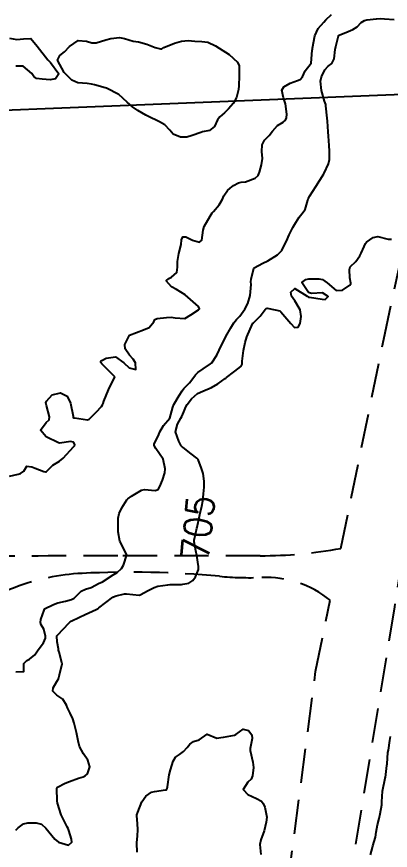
# Model space of a CAD drawing. Header units: metres. Extents: x 298520 to 308411, y 7433745 to 7450750.
# Drawn here: x 305024.4 to 305078.9, y 7437815.3 to 7437936.9 of the extents above; entities that cross this region are included whole.
import ezdxf
from ezdxf.enums import TextEntityAlignment as Align

# ---------------------------------------------------------------- set-up
doc = ezdxf.new("R2010")
doc.units = ezdxf.units.M
doc.header["$LTSCALE"] = 10
doc.linetypes.add('CONTINUO', pattern=[0])
doc.linetypes.add('DASHED', pattern=[0.75, 0.5, -0.25])
for name, color, linetype in [('Cotas', 45, 'Continuous'), ('Curvas de Nivel 1m', 11, 'Continuous'), ('Curvas de Nivel 5m', 15, 'Continuous'), ('TEXTO', 45, 'Continuous'), ('Vias Secundárias', 230, 'DASHED')]:
    doc.layers.add(name, color=color, linetype=linetype)
doc.styles.add('Style-STANDARD', font='STANDARD.shx')

msp = doc.modelspace()

# ---------------------------------------------------------------- linework, layer by layer
at = {"layer": 'Curvas de Nivel 1m', "flags": 128}
for points, elevation in [([(305023.39, 7437869.88), (305024.67, 7437870.15), (305025.01, 7437870.25), (305025.48, 7437870.59), (305025.93, 7437871.34), (305026.68, 7437871.25), (305027.16, 7437871.05), (305028.42, 7437870.55), (305028.67, 7437870.49), (305028.72, 7437870.5), (305028.78, 7437870.55), (305029.73, 7437871.5), (305030.69, 7437872.08), (305031.22, 7437872.52), (305032.71, 7437874.13), (305032.89, 7437874.32), (305032.94, 7437874.5), (305032.72, 7437874.81), (305032.27, 7437874.95), (305030.72, 7437874.7), (305030.52, 7437874.73), (305028.73, 7437875.61), (305027.9, 7437876.56), (305028.75, 7437877.71), (305029.2, 7437878.1), (305029.23, 7437878.55), (305028.79, 7437880.18), (305028.72, 7437880.55), (305028.8, 7437880.8), (305029.6, 7437881.75), (305030.81, 7437882.02), (305031.82, 7437881.53), (305032.28, 7437880.51), (305032.66, 7437878.61), (305032.66, 7437878.5), (305032.67, 7437878.41), (305032.76, 7437878.38), (305032.89, 7437878.37), (305034.76, 7437878.1), (305035.03, 7437878.21), (305035.3, 7437878.47), (305036.05, 7437879.19), (305036.79, 7437880.05), (305036.97, 7437880.27), (305037.05, 7437880.46), (305037.13, 7437880.79), (305037.81, 7437882.45), (305038.74, 7437884.34), (305038.72, 7437884.43), (305036.86, 7437886.25), (305036.69, 7437886.46), (305036.7, 7437886.63), (305036.87, 7437886.76), (305037.51, 7437887.09), (305038.87, 7437887.26), (305040.06, 7437886.42), (305040.85, 7437885.65), (305041.8, 7437885.44), (305041.76, 7437886.4), (305041.4, 7437886.93), (305040.87, 7437887.53), (305040.25, 7437888.42), (305040.22, 7437889.09), (305040.91, 7437890.41), (305042.92, 7437891.2), (305043.73, 7437891.57), (305044.42, 7437892.37), (305044.6, 7437892.7), (305044.94, 7437892.88), (305046.3, 7437892.99), (305046.94, 7437893.05), (305047.56, 7437892.95), (305048.94, 7437892.84), (305049.84, 7437893.4), (305050.95, 7437894.11), (305051.07, 7437894.29), (305050.96, 7437894.6), (305048.98, 7437896.31), (305047.75, 7437897.08), (305046.99, 7437897.5), (305046.23, 7437898.35), (305046.64, 7437898.71), (305047.01, 7437898.9), (305047.79, 7437899.56), (305047.89, 7437900.33), (305047.88, 7437901.17), (305048.09, 7437902.32), (305048.41, 7437903.66), (305048.48, 7437904.32), (305048.64, 7437904.76), (305049.08, 7437904.77), (305050.08, 7437904.3), (305051.07, 7437903.99), (305051.42, 7437904.28), (305051.64, 7437905.74), (305051.77, 7437906.28), (305052.64, 7437907.79), (305052.94, 7437908.26), (305053.03, 7437908.35), (305053.13, 7437908.44), (305053.94, 7437909.45), (305054.43, 7437910.25), (305054.64, 7437910.77), (305055.17, 7437911.5), (305055.56, 7437911.85), (305056.03, 7437912.23), (305056.76, 7437912.64), (305057.18, 7437912.72), (305057.77, 7437912.8), (305059.18, 7437913.32), (305059.64, 7437913.73), (305059.83, 7437914.18), (305060.12, 7437915.27), (305060.25, 7437916.18), (305060.18, 7437917.23), (305060.23, 7437918.18), (305060.55, 7437918.87), (305061.26, 7437919.56), (305061.72, 7437920.16), (305062.43, 7437921), (305063.28, 7437921.47), (305063.63, 7437921.79), (305063.76, 7437922.14), (305063.79, 7437922.63), (305063.62, 7437924.14), (305063.33, 7437925.04), (305063.06, 7437926.14), (305063.35, 7437926.64), (305064.29, 7437927.19), (305065.36, 7437927.54), (305065.75, 7437927.73), (305066.07, 7437928.11), (305066.5, 7437928.98), (305067.38, 7437930.1), (305067.51, 7437932), (305067.53, 7437932.1), (305067.57, 7437932.26), (305067.9, 7437934.09), (305068.38, 7437935.15), (305069.21, 7437936.07), (305069.47, 7437936.4), (305070.33, 7437937.2)], 703), ([(305024.32, 7437841.33), (305025.5, 7437841.41), (305025.48, 7437842.59), (305025.92, 7437843), (305026.34, 7437843.19), (305027.07, 7437843.85), (305027.6, 7437844.56), (305028.37, 7437845.59), (305028.64, 7437846.28), (305028.65, 7437846.55), (305028.39, 7437847.58), (305028.03, 7437848.19), (305027.91, 7437848.56), (305027.99, 7437848.98), (305028.43, 7437850.34), (305028.48, 7437850.5), (305028.51, 7437850.55), (305029.79, 7437851.19), (305030.44, 7437851.4), (305031.58, 7437851.64), (305032.45, 7437851.89), (305032.83, 7437852.11), (305033.21, 7437852.49), (305033.85, 7437853.1), (305034.47, 7437853.38), (305035.29, 7437853.65), (305036.48, 7437854.26), (305036.62, 7437854.32), (305036.93, 7437854.45), (305038.49, 7437855.47), (305039.07, 7437855.85), (305039.73, 7437856.42), (305040.01, 7437856.92), (305040.52, 7437858.41), (305039.46, 7437860.42), (305039.22, 7437861.77), (305039.23, 7437862.42), (305039.25, 7437863.75), (305039.4, 7437864.42), (305039.79, 7437865.24), (305040.51, 7437866.41), (305040.55, 7437866.49), (305040.62, 7437866.58), (305041.16, 7437866.94), (305042.64, 7437867.84), (305043.09, 7437867.93), (305044.64, 7437867.78), (305045.06, 7437867.93), (305045.33, 7437868.35), (305045.71, 7437869.3), (305046.02, 7437870.35), (305046.1, 7437870.93), (305045.79, 7437872.35), (305044.71, 7437873.92), (305044.5, 7437874.36), (305044.5, 7437874.58), (305044.72, 7437875.03), (305045.16, 7437875.94), (305045.3, 7437876.35), (305045.82, 7437877.28), (305046.76, 7437878.32), (305046.77, 7437878.34), (305047.18, 7437879.94), (305047.35, 7437880.33), (305048.12, 7437881.63), (305048.54, 7437882.31), (305048.82, 7437882.64), (305049.64, 7437883.49), (305050.28, 7437884.3), (305050.49, 7437884.64), (305050.84, 7437885), (305051.6, 7437885.53), (305052.7, 7437886.26), (305052.86, 7437886.4), (305053.62, 7437887.51), (305053.97, 7437888.25), (305054.24, 7437888.9), (305054.91, 7437890.17), (305054.94, 7437890.22), (305054.94, 7437890.24), (305055.65, 7437891.51), (305056.08, 7437892.23), (305056.46, 7437892.7), (305056.94, 7437893.2), (305057.7, 7437894.21), (305058.13, 7437895.04), (305058.49, 7437896.2), (305058.61, 7437897.81), (305058.58, 7437898.2), (305058.6, 7437898.61), (305059.01, 7437900.19), (305059.03, 7437900.23), (305060.3, 7437900.91), (305061.04, 7437901.28), (305062.45, 7437902.15), (305063.06, 7437902.8), (305063.53, 7437903.68), (305063.74, 7437904.13), (305064.17, 7437905.05), (305064.7, 7437906.12), (305064.85, 7437906.38), (305065.11, 7437906.84), (305065.59, 7437907.64), (305066.02, 7437908.11), (305066.49, 7437908.75), (305066.87, 7437910.1), (305066.93, 7437910.33), (305067.16, 7437910.75), (305068.04, 7437912.09), (305069.19, 7437913.97), (305069.23, 7437914.03), (305069.25, 7437914.07), (305069.87, 7437915.41), (305070.01, 7437916.06), (305070.05, 7437917.25), (305069.97, 7437918.06), (305069.87, 7437919.46), (305069.85, 7437920.06), (305069.72, 7437921.63), (305069.67, 7437922.07), (305069.51, 7437923.87), (305069.47, 7437924.07), (305069.32, 7437924.56), (305068.86, 7437926.08), (305068.72, 7437927.44), (305068.88, 7437928.08), (305069.37, 7437929.13), (305069.81, 7437929.64), (305070.37, 7437930.06), (305070.72, 7437930.73), (305070.86, 7437932.06), (305070.95, 7437932.52), (305071.33, 7437934.05), (305071.36, 7437934.12), (305071.43, 7437934.17), (305072.77, 7437934.7), (305073.45, 7437935.01), (305074.08, 7437935.39), (305074.63, 7437936.01), (305075.15, 7437936.32), (305075.47, 7437936.39), (305076.88, 7437936.57), (305077.47, 7437936.6), (305078.02, 7437936.53), (305079.47, 7437936.44)], 704), ([(305023.42, 7437933.72), (305024.48, 7437933.56), (305025.42, 7437933.62), (305026.52, 7437933.68), (305027.41, 7437932.57), (305029, 7437930.55), (305029.39, 7437930.19), (305030.59, 7437928.54), (305030.11, 7437927.79), (305029.35, 7437927.67), (305028.15, 7437927.76), (305027.36, 7437927.84), (305026.93, 7437928.15), (305026.66, 7437928.58), (305025.38, 7437929.66), (305024.34, 7437929.65)], 703), ([(305042.01, 7437815.06), (305041.95, 7437816.39), (305041.95, 7437816.46), (305042.03, 7437817.39), (305042.09, 7437818.39), (305042.06, 7437819.21), (305041.95, 7437820.39), (305041.95, 7437820.51), (305042.08, 7437820.89), (305042.7, 7437822.38), (305043.26, 7437823.22), (305044.11, 7437823.8), (305044.54, 7437823.93), (305046.12, 7437824.13), (305046.29, 7437824.17), (305046.38, 7437824.34), (305046.4, 7437824.61), (305046.68, 7437826.33), (305046.87, 7437827.05), (305047.25, 7437828.32), (305047.59, 7437828.9), (305048.18, 7437829.3), (305048.76, 7437829.73), (305049.31, 7437830.3), (305049.69, 7437830.8), (305050.2, 7437831.18), (305051.06, 7437831.42), (305052.21, 7437832.27), (305053.63, 7437831.67), (305054.21, 7437831.77), (305054.59, 7437831.85), (305056.21, 7437832.14), (305056.38, 7437832.22), (305057.46, 7437832.97), (305058.22, 7437832.82), (305058.7, 7437832.19), (305058.76, 7437831.63), (305058.47, 7437830.19), (305058.47, 7437829.9), (305058.85, 7437828.18), (305058.93, 7437827.41), (305058.81, 7437826.18), (305058.61, 7437825.72), (305058.13, 7437825.29), (305057.46, 7437824.2), (305058.11, 7437823.46), (305059.4, 7437822.88), (305060.1, 7437822.49), (305060.35, 7437822.17), (305060.62, 7437821.64), (305060.88, 7437820.16), (305060.79, 7437819.43), (305060.51, 7437818.17), (305060.03, 7437816.86), (305059.9, 7437816.17), (305060.01, 7437814.72)], 706), ([(305076.01, 7437814.67), (305076.28, 7437815.72), (305076.35, 7437815.98), (305076.74, 7437817.27), (305076.84, 7437817.97), (305077, 7437819.03), (305077.25, 7437819.97), (305077.4, 7437820.65), (305077.64, 7437821.96), (305077.66, 7437822.4), (305077.73, 7437823.96), (305078.14, 7437825.86), (305078.16, 7437825.93), (305078.17, 7437825.95), (305078.39, 7437827.72), (305078.41, 7437827.95), (305078.55, 7437829.59), (305078.6, 7437829.95), (305078.81, 7437831.34), (305078.9, 7437831.94)], 706)]:
    msp.add_lwpolyline(points, dxfattribs=dict(at, elevation=elevation))
at = {"layer": 'Curvas de Nivel 1m', "elevation": 703, "flags": 128}
msp.add_lwpolyline([(305056.89, 7437928.22), (305056.81, 7437926.77), (305056.77, 7437926.23), (305056.49, 7437925.06), (305055.99, 7437924.23), (305055.3, 7437923.44), (305054.71, 7437922.83), (305054.04, 7437922.25), (305053.72, 7437921.82), (305053.28, 7437920.83), (305052.56, 7437920.27), (305051.5, 7437920.06), (305051.27, 7437920), (305050.02, 7437919.55), (305049.26, 7437919.31), (305048.3, 7437919.28), (305047.26, 7437919.73), (305046.74, 7437920.34), (305046.02, 7437921.09), (305045.28, 7437921.51), (305043.56, 7437922.38), (305043.29, 7437922.52), (305042.1, 7437923.2), (305041.31, 7437923.73), (305040.55, 7437924.42), (305039.33, 7437925.52), (305037.53, 7437926.45), (305037.34, 7437926.51), (305035.79, 7437926.91), (305035.35, 7437927.03), (305034.73, 7437927.11), (305033.35, 7437927.22), (305032.48, 7437927.63), (305031.55, 7437928.53), (305031.37, 7437928.75), (305030.4, 7437930.54), (305030.75, 7437931.19), (305031.41, 7437931.75), (305032.14, 7437932.52), (305033.42, 7437933.4), (305034.61, 7437933.3), (305035.42, 7437933.03), (305036.01, 7437933.06), (305037.42, 7437933.5), (305038.19, 7437933.68), (305039.43, 7437933.81), (305040.16, 7437933.68), (305041.42, 7437933.31), (305042.2, 7437933.18), (305043.42, 7437932.87), (305044.65, 7437932.37), (305045.41, 7437932.17), (305045.58, 7437932.19), (305045.9, 7437932.35), (305047.42, 7437932.99), (305048.46, 7437933.28), (305049.42, 7437933.38), (305050.42, 7437933.31), (305051.42, 7437933.23), (305052.28, 7437933.13), (305053.42, 7437932.59), (305053.94, 7437932.25), (305055.4, 7437931.33), (305056.63, 7437930.22), (305056.86, 7437929.7)], close=True, dxfattribs=at)
at = {"layer": 'Curvas de Nivel 5m', "elevation": 705, "flags": 128}
msp.add_lwpolyline([(305024.34, 7437818.29), (305024.65, 7437818.59), (305025.45, 7437819.19), (305026.05, 7437819.33), (305027.29, 7437819.32), (305028.05, 7437819.14), (305028.71, 7437818.54), (305030.03, 7437816.98), (305030.56, 7437816.52), (305032.02, 7437816.06), (305032.47, 7437816.5), (305032.46, 7437816.94), (305032.04, 7437818.22), (305031.95, 7437818.51), (305031.82, 7437818.74), (305030.92, 7437820.52), (305030.4, 7437822.22), (305030.35, 7437822.53), (305030.32, 7437824.32), (305030.4, 7437824.53), (305031.5, 7437825.14), (305032.13, 7437825.35), (305033.47, 7437825.83), (305034.14, 7437826.06), (305034.44, 7437826.18), (305034.78, 7437826.47), (305035.11, 7437827.52), (305034.82, 7437828.47), (305034.18, 7437829.38), (305033.59, 7437830.49), (305033.4, 7437831.29), (305033.17, 7437832.49), (305032.84, 7437833.89), (305032.65, 7437834.5), (305032.25, 7437835.34), (305031.87, 7437836.12), (305031.71, 7437836.51), (305031.15, 7437837.39), (305030.28, 7437837.95), (305029.71, 7437838.54), (305029.78, 7437839.04), (305030.3, 7437839.93), (305030.52, 7437840.31), (305030.58, 7437840.53), (305030.7, 7437840.91), (305031.07, 7437842.52), (305030.65, 7437844.24), (305030.56, 7437844.53), (305030.54, 7437844.71), (305030.37, 7437845.73), (305030.31, 7437846.53), (305030.32, 7437846.6), (305030.38, 7437846.71), (305032.09, 7437848.5), (305032.25, 7437848.65), (305032.41, 7437848.74), (305033.59, 7437849.31), (305034.42, 7437849.71), (305034.95, 7437849.95), (305036.05, 7437850.46), (305036.3, 7437850.59), (305036.44, 7437850.68), (305037.44, 7437851.45), (305038.45, 7437852.25), (305038.57, 7437852.31), (305038.95, 7437852.42), (305040.17, 7437852.7), (305040.46, 7437852.71), (305042.29, 7437852.55), (305042.46, 7437852.57), (305043.61, 7437853.23), (305044.47, 7437853.65), (305045.01, 7437853.82), (305046.48, 7437854.04), (305046.75, 7437854.06), (305048.48, 7437854.1), (305048.68, 7437854.11), (305049.52, 7437854.3), (305050.12, 7437854.66), (305050.49, 7437855.22), (305050.92, 7437856.28), (305050.95, 7437856.73), (305050.69, 7437858.29), (305050.53, 7437859), (305050.29, 7437860.29), (305050.32, 7437860.53), (305050.57, 7437861.62), (305050.7, 7437862.29), (305050.74, 7437862.45), (305051.15, 7437864.28), (305051.41, 7437865.48), (305051.55, 7437866.28), (305051.66, 7437867.3), (305051.76, 7437868.27), (305051.79, 7437869.14), (305051.64, 7437870.28), (305051.39, 7437870.99), (305050.89, 7437872.29), (305050.8, 7437872.4), (305050.69, 7437872.48), (305049.85, 7437873.15), (305048.71, 7437874.04), (305048.56, 7437874.16), (305048.42, 7437874.31), (305048.06, 7437874.98), (305047.61, 7437876.33), (305047.89, 7437877.46), (305048.39, 7437878.32), (305048.51, 7437878.57), (305048.78, 7437879.26), (305049.1, 7437879.99), (305049.29, 7437880.31), (305049.94, 7437881.16), (305050.81, 7437881.92), (305051.55, 7437882.28), (305052.82, 7437882.78), (305053.74, 7437883.33), (305054.83, 7437884.1), (305054.91, 7437884.16), (305055.02, 7437884.24), (305056.04, 7437885.03), (305056.85, 7437885.65), (305057.17, 7437885.9), (305057.28, 7437886.21), (305057.31, 7437886.66), (305057.52, 7437888.21), (305057.74, 7437889.37), (305058, 7437890.2), (305058.82, 7437892.08), (305058.88, 7437892.19), (305058.93, 7437892.25), (305059.91, 7437893.21), (305060.67, 7437894.17), (305060.8, 7437894.33), (305060.96, 7437894.39), (305062.12, 7437894.15), (305062.77, 7437893.96), (305062.95, 7437893.84), (305064.37, 7437892.13), (305064.93, 7437891.55), (305065.46, 7437891.58), (305065.74, 7437892.11), (305065.9, 7437893.16), (305065.77, 7437894.11), (305064.97, 7437895.45), (305064.49, 7437896.12), (305064.41, 7437896.7), (305064.99, 7437897.22), (305066.77, 7437896.1), (305066.98, 7437895.98), (305067.12, 7437895.96), (305068.98, 7437895.69), (305069.41, 7437895.63), (305069.83, 7437896.06), (305068.99, 7437896.59), (305067.39, 7437896.5), (305066.99, 7437896.63), (305065.98, 7437898.11), (305066.59, 7437898.53), (305067.01, 7437898.63), (305068.46, 7437898.63), (305069.01, 7437898.57), (305069.69, 7437898.06), (305070.99, 7437896.94), (305071.94, 7437896.99), (305073, 7437897.71), (305073.12, 7437897.9), (305073.14, 7437898.02), (305073.01, 7437898.79), (305072.92, 7437900.02), (305073.04, 7437900.39), (305073.88, 7437901.18), (305074.45, 7437902.01), (305074.66, 7437902.4), (305075.07, 7437903.35), (305075.25, 7437903.81), (305075.42, 7437904), (305076.4, 7437904.67), (305077.09, 7437904.81), (305078.58, 7437904.45), (305079.08, 7437904.42)], dxfattribs=at)
at = {"layer": 'TEXTO', "linetype": 'CONTINUO'}
msp.add_polyline3d([(304914.8, 7437918.9, 0), (305137.55, 7437927.83, 0)], dxfattribs=at)
at = {"layer": 'Vias Secundárias'}
for points in [[(305071.68, 7437859.34), (305077.93, 7437889.84), (305085.73, 7437926.17)], [(305094.04, 7437924.23), (305085.39, 7437888.29), (305079.49, 7437850.79), (305073.49, 7437814.19), (305068.06, 7437775.95), (305066.82, 7437749.95)], [(305061.83, 7437749.95), (305061.56, 7437771.73), (305062.98, 7437802.86), (305068.01, 7437841.41), (305070.14, 7437851.8)]]:
    msp.add_lwpolyline(points, dxfattribs=at)
at = {"layer": 'Vias Secundárias', "elevation": 702.56}
msp.add_lwpolyline([(304914.24, 7437849.91), (304963.54, 7437857.59, 0.025286), (304975.79, 7437860.14, -0.031112), (304989.23, 7437862.78, -0.060729), (304997.74, 7437862.86, -0.080588), (305009.3, 7437859.63, 0.109891), (305015.96, 7437858.19, -0.00059), (305039.18, 7437858.27, -0.001004), (305059.92, 7437858.28, 0.045775), (305071.68, 7437859.34, -0.194135)], format="xyb", dxfattribs=at)
at = {"layer": 'Vias Secundárias'}
msp.add_lwpolyline([(304998.3, 7437749.95), (304996.33, 7437760.57, -0.041235), (304995.21, 7437771.54, -0.024269), (304995.64, 7437786.01, -0.029781), (304996.93, 7437795.31, 0.000999), (304998.39, 7437802.7, 0.008772), (305000.53, 7437814.77, -0.030532), (305003.54, 7437828.27, -0.009776), (305007.48, 7437841.03, -0.13885), (305010.58, 7437845.6, -0.083293), (305024.21, 7437853.65, -0.079956), (305034, 7437855.71, -0.034747), (305053.98, 7437855.28, 0.031587), (305060.16, 7437855.11, -0.179918), (305070.14, 7437851.8, -4.134877)], format="xyb", dxfattribs=at)

# ---------------------------------------------------------------- texts
at = {"layer": 'Cotas', "style": 'Style-STANDARD'}
msp.add_text('705', height=4, rotation=84.2387, dxfattribs=at).set_placement((305050.86, 7437862.42, 705), align=Align.MIDDLE_CENTER)

doc.saveas('drawing.dxf')
